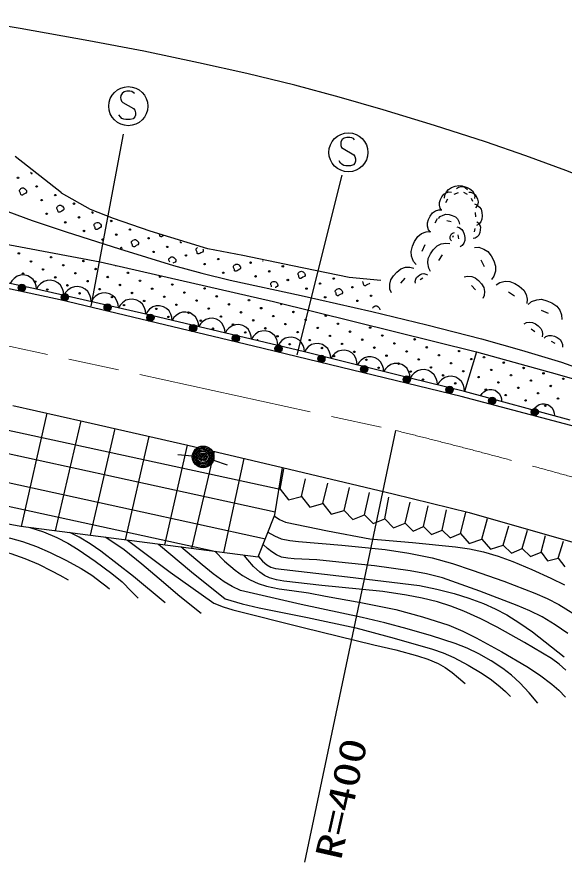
# Model space of a CAD drawing. Units: millimetres, scale not verified. Extents: x 40000 to 680000, y 20000 to 380000.
# Drawn here: x 204429 to 242067, y 276019 to 334162 of the extents above; entities that cross this region are included whole.
import ezdxf
from ezdxf.enums import TextEntityAlignment as Align

# ---------------------------------------------------------------- set-up
doc = ezdxf.new("R2010")
doc.units = ezdxf.units.MM
doc.header["$LTSCALE"] = 1000
doc.linetypes.add('CHAIN', pattern=[18.5, 12, -1.5, 3.5, -1.5])
doc.layers.add('M-BGD', color=7, linetype='Continuous', lineweight=25)
doc.layers.add('M-BMK', color=2, linetype='CHAIN', lineweight=13)
doc.styles.add('ＭＳ ゴシック', font='')
doc.styles.get('ＭＳ ゴシック').set_extended_font_data('MS Gothic')

# ---------------------------------------------------------------- blocks, each defined once
blk = doc.blocks.new('BUHIN35')
at = {"color": 7, "linetype": 'Continuous', "lineweight": 25}
blk.add_lwpolyline([(-95, -744), (-259, -662), (-393, -555), (-538, -392), (-606, -217), (-636, -36), (-606, 195), (-532, 363), (-422, 515), (-239, 639), (-83, 710), (95, 744)], dxfattribs=at)
blk = doc.blocks.new('BUHIN69')
at = {"color": 7, "linetype": 'Continuous', "lineweight": 25}
for radius in [249, 220, 191, 161, 132, 97.5, 67.5, 38.8, 7.5]:
    blk.add_circle((-247, 30), radius, dxfattribs=at)
blk = doc.blocks.new('BUHIN70')
at = {"color": 7, "linetype": 'Continuous', "lineweight": 25}
for radius in [249, 220, 191, 161, 132, 97.5, 67.5, 38.8, 7.5]:
    blk.add_circle((-248, 25), radius, dxfattribs=at)
blk = doc.blocks.new('BUHIN71')
at = {"color": 7, "linetype": 'Continuous', "lineweight": 25}
for radius in [249, 220, 191, 161, 132, 97.5, 67.5, 38.8, 7.5]:
    blk.add_circle((-248, 25), radius, dxfattribs=at)
blk = doc.blocks.new('BUHIN72')
at = {"color": 7, "linetype": 'Continuous', "lineweight": 25}
for radius in [249, 220, 191, 161, 132, 97.5, 67.5, 38.8, 7.5]:
    blk.add_circle((-248, 18), radius, dxfattribs=at)
blk = doc.blocks.new('BUHIN96')
at = {"color": 7, "linetype": 'Continuous', "lineweight": 25}
for radius in [746, 660, 574, 484, 398, 292, 202, 116, 22.5]:
    blk.add_circle((0, 0), radius, dxfattribs=at)
blk = doc.blocks.new('BUHIN107')
at = {"color": 7, "linetype": 'Continuous', "lineweight": 25}
blk.add_lwpolyline([(97, 960), (-131, 910), (-329, 814), (-560, 648), (-696, 449), (-791, 231), (-821, -67), (-772, -300), (-678, -523), (-486, -731), (-310, -860), (-97, -960)], dxfattribs=at)
blk = doc.blocks.new('BUHIN108')
at = {"color": 7, "linetype": 'Continuous', "lineweight": 25}
blk.add_lwpolyline([(101, 932), (-121, 885), (-314, 793), (-539, 634), (-673, 441), (-767, 230), (-798, -59), (-752, -286), (-663, -503), (-478, -707), (-307, -834), (-101, -932)], dxfattribs=at)
blk = doc.blocks.new('BUHIN109')
at = {"color": 7, "linetype": 'Continuous', "lineweight": 25}
blk.add_lwpolyline([(90, 930), (-131, 881), (-323, 787), (-545, 625), (-676, 432), (-767, 220), (-795, -68), (-747, -294), (-655, -509), (-468, -710), (-297, -835), (-90, -930)], dxfattribs=at)
blk = doc.blocks.new('BUHIN110')
at = {"color": 7, "linetype": 'Continuous', "lineweight": 25}
blk.add_lwpolyline([(86, 961), (-142, 909), (-339, 810), (-567, 642), (-702, 440), (-794, 221), (-821, -77), (-769, -309), (-672, -531), (-477, -737), (-300, -864), (-86, -961)], dxfattribs=at)
blk = doc.blocks.new('BUHIN111')
at = {"color": 7, "linetype": 'Continuous', "lineweight": 25}
blk.add_lwpolyline([(65, 915), (-150, 862), (-336, 765), (-550, 600), (-675, 407), (-759, 197), (-779, -87), (-726, -307), (-630, -516), (-442, -709), (-271, -827), (-65, -915)], dxfattribs=at)
blk = doc.blocks.new('BUHIN234')
at = {"color": 7, "linetype": 'Continuous', "lineweight": 25}
blk.add_lwpolyline([(-920, 296), (-990, 211), (-1023, 105), (-1030, -39), (-1002, -247), (-931, -414), (-810, -548), (-651, -614), (-497, -600), (-397, -579), (-271, -507), (-210, -404), (111, 383), (220, 480), (380, 556), (542, 565), (676, 536), (809, 459), (898, 260), (940, -48), (938, -184), (896, -320), (810, -441), (669, -555)], dxfattribs=at)
blk.add_circle((0, 0), 1343, dxfattribs=at)

msp = doc.modelspace()

# ---------------------------------------------------------------- linework, layer by layer
at = {"layer": 'M-BGD'}
for p, q in [((211744, 326101), (209520, 314253)), ((207496, 322057), (204311, 324555)), ((226772, 323278), (223693, 310917)), ((207496, 322038), (207496, 322057)), ((209502, 320917), (207496, 322038)), ((234049, 321615), (233913, 321366)), ((234790, 322059), (234476, 321940)), ((235416, 321942), (235167, 322077)), ((235792, 321460), (235700, 321677)), ((211075, 320287), (209502, 320917)), ((235989, 320404), (235962, 320702)), ((213601, 319425), (211075, 320287)), ((233340, 320272), (233183, 319964)), ((234295, 320065), (234008, 320141)), ((217572, 318201), (213601, 319425)), ((235912, 319376), (235961, 319609)), ((202132, 318826), (210154, 317303)), ((234445, 319099), (234402, 318985)), ((234827, 318895), (234783, 319171)), ((219976, 317751), (217572, 318201)), ((232490, 318482), (232290, 318028)), ((223389, 317042), (219976, 317751)), ((233685, 317798), (233419, 317414)), ((210154, 317303), (222086, 314575)), ((227274, 316227), (223389, 317042)), ((236597, 316976), (236364, 317420)), ((205769, 315439), (200382, 316575)), ((229463, 316034), (227274, 316227)), ((231115, 316195), (230807, 315854)), ((232339, 316191), (232177, 316078)), ((213291, 313712), (205769, 315439)), ((235963, 315380), (235708, 315678)), ((238655, 314960), (238233, 315220)), ((222086, 314575), (236041, 311121)), ((240985, 313768), (240524, 313974)), ((224200, 311121), (213291, 313712)), ((240058, 312505), (239809, 312684)), ((241449, 311697), (241194, 311822)), ((231473, 309302), (224200, 311121)), ((236041, 311121), (235223, 308393)), ((236041, 311121), (241579, 309583)), ((185509, 309723), (222532, 301667)), ((241579, 309583), (246736, 308087)), ((235223, 308393), (231473, 309302)), ((242496, 306425), (235223, 308393)), ((222192, 300103), (185324, 308126)), ((204145, 307439), (209039, 306330)), ((206479, 306910), (204726, 299117)), ((185086, 306210), (221522, 298265)), ((207084, 298813), (208844, 306375)), ((209039, 306330), (216180, 304699)), ((209491, 298502), (211191, 305839)), ((211907, 298190), (213519, 305307)), ((224234, 276019), (230499, 305707)), ((216132, 304710), (214573, 297845)), ((216180, 304699), (222700, 303160)), ((217917, 297413), (184907, 304612)), ((216457, 297602), (218031, 304262)), ((216486, 303949), (215489, 304026)), ((217949, 303663), (218901, 303359)), ((220046, 303786), (218638, 297320)), ((222159, 299902), (222700, 303160)), ((222532, 301667), (222785, 303080)), ((222700, 303160), (230302, 301344)), ((185867, 302662), (204700, 299120)), ((223999, 301178), (224271, 302384)), ((225466, 300690), (225806, 302097)), ((226933, 300202), (227317, 301785)), ((222532, 301667), (223103, 300934)), ((228332, 299914), (228684, 301449)), ((230302, 301344), (235529, 300071)), ((223103, 300934), (223999, 301178)), ((223999, 301178), (224570, 300445)), ((224570, 300445), (225466, 300690)), ((225466, 300690), (226037, 299957)), ((229731, 299627), (230002, 301113)), ((231129, 299339), (231489, 300778)), ((226037, 299957), (226933, 300202)), ((226933, 300202), (227537, 299592)), ((232400, 299099), (232712, 300538)), ((233671, 298859), (233983, 300250)), ((234942, 298620), (235302, 300058)), ((235529, 300071), (243317, 297855)), ((221034, 297011), (222159, 299902)), ((227537, 299592), (228332, 299914)), ((228332, 299914), (228935, 299304)), ((228935, 299304), (229731, 299627)), ((229731, 299627), (230334, 299017)), ((236405, 298224), (236788, 299651)), ((204700, 299120), (221034, 297011)), ((230334, 299017), (231129, 299339)), ((231129, 299339), (231685, 298795)), ((231685, 298795), (232400, 299099)), ((232400, 299099), (232956, 298556)), ((232956, 298556), (233671, 298859)), ((233671, 298859), (234227, 298316)), ((237867, 297828), (238275, 299147)), ((239174, 297588), (239546, 298859)), ((234227, 298316), (234942, 298620)), ((234942, 298620), (235541, 297934)), ((240481, 297349), (240793, 298476)), ((235541, 297934), (236405, 298224)), ((236405, 298224), (237004, 297539)), ((237004, 297539), (237867, 297828)), ((237867, 297828), (238441, 297273)), ((241668, 296929), (242016, 298092)), ((238441, 297273), (239174, 297588)), ((239174, 297588), (239748, 297033)), ((239748, 297033), (240481, 297349)), ((240481, 297349), (240935, 296743)), ((240935, 296743), (241668, 296929)), ((241668, 296929), (242122, 296324))]:
    msp.add_line(p, q, dxfattribs=at)
for points in [[(275019, 310293), (270376, 312118), (265723, 313945), (261079, 315768), (256432, 317604), (251836, 319542), (247251, 321536), (244735, 322594), (242188, 323599), (239430, 324609), (236651, 325562), (233142, 326700), (229615, 327780), (226599, 328646), (223557, 329456), (220245, 330262), (216909, 331012), (213151, 331796), (209381, 332521), (204648, 333370), (199895, 334162)], [(233643, 320868), (233544, 321006), (233491, 321212), (233486, 321396), (233555, 321597), (233657, 321784), (233794, 321963), (233959, 322067), (234148, 322117), (234319, 322113)], [(233848, 321701), (233866, 321901), (233978, 322128), (234116, 322297), (234332, 322424), (234568, 322513), (234830, 322568), (235059, 322533), (235268, 322433), (235418, 322297)], [(234669, 322348), (234807, 322446), (235013, 322499), (235197, 322504), (235398, 322435), (235585, 322334), (235764, 322196), (235868, 322031), (235918, 321842), (235914, 321671)], [(235516, 322110), (235656, 322102), (235818, 322030), (235940, 321938), (236035, 321790), (236104, 321628), (236149, 321446), (236131, 321285), (236067, 321136), (235976, 321027)], [(203160, 321005), (205479, 320163), (207817, 319377), (211496, 318196), (215207, 317067), (217144, 316536), (219103, 316061), (223970, 314994), (228840, 313885), (232617, 312977), (236381, 312010), (239139, 311236), (241889, 310402), (244527, 309462), (247193, 308447), (247488, 308173), (247753, 307843), (247759, 307835), (247766, 307827)], [(235908, 321297), (236075, 321234), (236242, 321084), (236354, 320925), (236412, 320709), (236432, 320486), (236416, 320248), (236332, 320060), (236196, 319905), (236043, 319809)], [(232869, 319347), (232744, 319512), (232673, 319762), (232661, 319987), (232738, 320234), (232856, 320465), (233018, 320689), (233216, 320821), (233445, 320889), (233654, 320890)], [(233434, 320292), (233550, 320427), (233747, 320532), (233933, 320583), (234154, 320562), (234369, 320506), (234586, 320410), (234732, 320268), (234831, 320088), (234869, 319913)], [(236059, 320074), (236171, 319987), (236263, 319834), (236312, 319687), (236305, 319510), (236268, 319335), (236201, 319158), (236093, 319035), (235953, 318948), (235815, 318910)], [(231889, 317118), (231697, 317345), (231574, 317698), (231539, 318019), (231630, 318379), (231780, 318720), (231995, 319053), (232268, 319259), (232591, 319374), (232891, 319392)], [(234316, 318757), (234266, 318811), (234231, 318895), (234219, 318973), (234237, 319063), (234269, 319148), (234317, 319232), (234382, 319286), (234459, 319318), (234532, 319326)], [(234697, 319724), (234857, 319674), (235022, 319545), (235136, 319403), (235203, 319205), (235235, 318998), (235235, 318775), (235167, 318595), (235050, 318442), (234913, 318343)], [(214492, 319102), (214434, 319067), (214384, 319039), (214345, 319039), (214304, 319047), (214268, 319076), (214250, 319157), (214242, 319187)], [(275360, 295452), (258936, 300986), (244874, 305442), (234993, 308060), (220692, 311506), (207400, 314708), (200230, 316239), (192155, 317492), (179525, 318363), (170962, 318154), (166024, 317701), (159620, 316205), (151092, 313838), (145423, 311540)], [(217209, 318189), (217231, 318161), (217243, 318109), (217238, 318051), (217192, 317987), (217087, 317932), (217001, 317880), (216951, 317852), (216912, 317852), (216871, 317860), (216835, 317889), (216818, 317970), (216801, 318026), (216783, 318069), (216760, 318107), (216752, 318152), (216751, 318180), (216766, 318211), (216789, 318237)], [(216789, 318237), (216814, 318264), (216856, 318304)], [(232889, 316645), (232752, 316888), (232701, 317236), (232725, 317538), (232873, 317855), (233072, 318143), (233329, 318413), (233617, 318554), (233936, 318604), (234215, 318567)], [(235899, 318308), (236198, 318317), (236554, 318192), (236829, 318018), (237056, 317719), (237231, 317386), (237359, 317008), (237349, 316663), (237237, 316336), (237063, 316088)], [(214940, 317280), (214924, 317336), (214906, 317379), (214883, 317417), (214875, 317462), (214873, 317490), (214889, 317521), (214912, 317547)], [(214912, 317547), (214937, 317573), (214979, 317614), (215050, 317646), (215106, 317655), (215154, 317651), (215225, 317615), (215276, 317570), (215314, 317522), (215353, 317471), (215366, 317418), (215361, 317361), (215314, 317297), (215210, 317242), (215162, 317213)], [(221377, 317355), (221357, 317355), (221316, 317363)], [(230190, 315172), (230087, 315427), (230082, 315773), (230145, 316065), (230330, 316355), (230561, 316611), (230847, 316841), (231147, 316941), (231464, 316949), (231733, 316877)], [(231852, 315850), (231834, 315967), (231865, 316113), (231919, 316230), (232025, 316334), (232147, 316419), (232289, 316489), (232424, 316502), (232558, 316475), (232664, 316419)], [(235200, 316273), (235426, 316332), (235719, 316299), (235959, 316214), (236184, 316026), (236375, 315803), (236538, 315537), (236590, 315272), (236562, 315003), (236472, 314785)], [(221952, 315596), (221935, 315652), (221918, 315695), (221894, 315733), (221887, 315778), (221885, 315806), (221900, 315837), (221924, 315863)], [(221924, 315863), (221948, 315890), (221991, 315930), (222062, 315962), (222118, 315971), (222165, 315967), (222236, 315931), (222288, 315886), (222325, 315838), (222365, 315787), (222377, 315734), (222373, 315677), (222326, 315613), (222221, 315558), (222197, 315543)], [(228682, 315854), (228648, 315806), (228543, 315751), (228457, 315699), (228407, 315672), (228368, 315671), (228328, 315679), (228291, 315709), (228274, 315789), (228257, 315846), (228239, 315888), (228216, 315927), (228210, 315962)], [(237388, 315740), (237639, 315899), (238004, 315972), (238326, 315963), (238670, 315824), (238987, 315629), (239287, 315372), (239453, 315073), (239523, 314739), (239500, 314440)], [(239604, 314385), (239835, 314579), (240194, 314701), (240520, 314735), (240885, 314641), (241230, 314487), (241567, 314267), (241773, 313988), (241889, 313661), (241905, 313357)], [(228897, 314122), (228912, 314153), (228935, 314179)], [(228935, 314179), (228960, 314206), (229002, 314246), (229074, 314278), (229130, 314287), (229177, 314283), (229248, 314248), (229300, 314202), (229337, 314154), (229377, 314103), (229389, 314051), (229386, 314012)], [(239311, 313041), (239473, 313128), (239701, 313157), (239899, 313138), (240105, 313037), (240292, 312903), (240466, 312731), (240555, 312540), (240584, 312331), (240557, 312148)], [(240686, 312071), (240819, 312175), (241023, 312237), (241207, 312249), (241410, 312189), (241601, 312096), (241786, 311966), (241896, 311805), (241955, 311619), (241958, 311448)], [(222131, 299830), (222501, 299593), (222902, 299406), (225800, 298802), (228708, 298257), (231647, 298014), (234592, 297709), (235558, 297562), (236522, 297354), (237537, 297054), (238536, 296695), (239859, 296151), (241166, 295549), (242084, 295085)], [(191691, 298456), (193298, 298719), (194912, 298922), (196106, 299002), (197315, 299022), (198722, 298980), (200128, 298877), (201629, 298710), (203129, 298481), (203977, 298306), (204812, 298072), (205771, 297725), (206719, 297317), (207795, 296800), (208848, 296227), (209577, 295759), (210273, 295240), (210539, 295029), (210804, 294816)], [(205313, 299041), (206255, 298728), (207171, 298360), (207921, 297970), (208653, 297521), (209822, 296727), (210960, 295880), (211658, 295288), (212322, 294645), (212550, 294410), (212778, 294174)], [(214620, 293865), (212440, 295657), (210207, 297414), (209473, 297913), (208700, 298365), (208391, 298525), (208071, 298685)], [(217094, 293127), (215636, 294286), (214206, 295500), (213028, 296520), (211814, 297493), (211168, 297945), (210503, 298371)], [(221700, 298724), (222144, 298467), (222609, 298267), (223192, 298137), (223802, 298063), (226785, 297819), (229757, 297515), (231383, 297262), (233000, 296949), (234384, 296559), (235751, 296111), (237913, 295348), (240061, 294527), (240902, 294156), (241712, 293734), (243336, 292739)], [(195698, 297980), (197294, 298055), (198902, 298070), (199969, 298022), (201042, 297912), (202039, 297748), (203034, 297523), (204014, 297239), (204985, 296896), (205914, 296503), (206818, 296055), (207381, 295751), (207949, 295435)], [(212031, 298174), (214979, 295975), (217965, 293824), (218606, 293573), (219283, 293374), (224126, 292163), (228971, 290971), (230485, 290615), (231986, 290200), (232703, 289969), (233405, 289678), (233896, 289400), (234364, 289065), (234812, 288694), (235256, 288298)], [(214160, 297899), (216442, 295993), (218757, 294140), (219923, 293791), (221090, 293504), (224422, 292844), (227748, 292124), (230380, 291428), (233013, 290670), (233758, 290410), (234478, 290093), (235467, 289570), (236435, 288988), (237067, 288556), (237671, 288071), (238026, 287751), (238382, 287418)], [(240262, 286942), (239668, 287673), (239032, 288361), (238459, 288869), (237846, 289333), (237043, 289861), (236201, 290342), (235403, 290733), (234581, 291068), (232944, 291588), (231277, 292055), (229735, 292475), (228180, 292836), (223989, 293737), (219816, 294697), (219236, 294968), (218686, 295292), (217918, 295849), (217176, 296462), (216443, 297081), (215701, 297700)], [(242330, 291747), (241457, 292350), (240556, 292899), (239716, 293312), (238848, 293672), (236274, 294659), (233697, 295584), (232593, 295854), (231476, 296066), (229033, 296394), (226581, 296663), (225060, 296806), (223505, 296892), (223053, 296919), (222621, 297005), (222283, 297150), (221966, 297353), (221664, 297594), (221360, 297861)], [(218036, 297398), (218717, 296728), (219441, 296100), (219937, 295745), (220472, 295437), (221029, 295193), (221608, 295006), (222467, 294825), (223336, 294704), (224493, 294540), (225650, 294315), (228077, 293884), (230489, 293394), (232328, 292890), (234150, 292326), (235100, 291916), (236028, 291450), (237786, 290484), (239513, 289466), (240381, 288894), (241224, 288264), (241713, 287836), (242164, 287359)], [(242196, 289224), (241722, 289646), (241201, 290027), (239346, 291129), (237473, 292173), (236335, 292754), (235168, 293282), (234274, 293629), (233360, 293920), (232304, 294184), (231223, 294393), (229599, 294624), (227970, 294795), (225394, 295036), (222797, 295340), (222287, 295426), (221804, 295568), (221457, 295738), (221131, 295966), (220708, 296361), (220308, 296820), (220183, 296974), (220052, 297138)], [(221048, 297048), (221315, 296729), (221615, 296463), (221899, 296315), (222214, 296220), (227174, 295635), (232129, 295052), (233320, 294804), (234501, 294495), (235515, 294184), (236516, 293813), (237335, 293443), (238128, 293018), (239023, 292465), (239893, 291855), (242076, 290141)]]:
    msp.add_lwpolyline(points, dxfattribs=at)
for points in [[(204643, 322295), (204668, 322322), (204710, 322362), (204781, 322394), (204837, 322403), (204884, 322399), (204956, 322363), (205007, 322318), (205045, 322270), (205084, 322219), (205096, 322166), (205092, 322109), (205045, 322045), (204940, 321990), (204855, 321938), (204805, 321910), (204766, 321910), (204725, 321918), (204689, 321947), (204671, 322028), (204655, 322084), (204637, 322127), (204613, 322165), (204606, 322210), (204604, 322238), (204619, 322269)], [(207210, 321108), (207235, 321135), (207277, 321175), (207349, 321207), (207404, 321216), (207452, 321212), (207523, 321176), (207574, 321131), (207612, 321083), (207652, 321032), (207664, 320979), (207659, 320922), (207612, 320858), (207508, 320803), (207422, 320751), (207372, 320723), (207333, 320723), (207292, 320731), (207256, 320760), (207239, 320841), (207222, 320897), (207204, 320940), (207181, 320978), (207173, 321023), (207172, 321051), (207187, 321082)], [(209777, 319921), (209802, 319948), (209844, 319988), (209916, 320020), (209972, 320029), (210019, 320025), (210090, 319989), (210142, 319944), (210179, 319896), (210219, 319845), (210231, 319792), (210226, 319735), (210180, 319671), (210075, 319616), (209989, 319564), (209939, 319536), (209900, 319536), (209860, 319544), (209823, 319573), (209806, 319654), (209789, 319710), (209771, 319753), (209748, 319791), (209740, 319836), (209739, 319864), (209754, 319895)], [(212345, 318734), (212369, 318761), (212412, 318801), (212483, 318833), (212539, 318842), (212586, 318838), (212657, 318802), (212709, 318757), (212746, 318709), (212786, 318658), (212798, 318605), (212794, 318548), (212747, 318484), (212642, 318429), (212557, 318377), (212507, 318349), (212468, 318349), (212427, 318357), (212391, 318386), (212373, 318467), (212356, 318523), (212339, 318566), (212315, 318604), (212308, 318649), (212306, 318677), (212321, 318708)], [(219356, 317050), (219381, 317077), (219423, 317117), (219495, 317149), (219551, 317158), (219598, 317154), (219669, 317118), (219721, 317073), (219758, 317025), (219798, 316974), (219810, 316921), (219805, 316864), (219759, 316800), (219654, 316745), (219568, 316693), (219518, 316665), (219479, 316665), (219439, 316673), (219402, 316702), (219385, 316783), (219368, 316839), (219350, 316882), (219327, 316920), (219319, 316965), (219318, 316993), (219333, 317024)], [(223801, 316553), (223826, 316580), (223868, 316620), (223939, 316652), (223995, 316661), (224043, 316657), (224114, 316622), (224165, 316576), (224203, 316528), (224242, 316477), (224254, 316425), (224250, 316367), (224203, 316303), (224098, 316248), (224013, 316196), (223963, 316169), (223924, 316168), (223883, 316176), (223847, 316206), (223829, 316286), (223813, 316342), (223795, 316385), (223772, 316424), (223764, 316468), (223762, 316496), (223777, 316527)], [(226368, 315366), (226393, 315393), (226435, 315433), (226507, 315465), (226562, 315474), (226610, 315470), (226681, 315435), (226732, 315389), (226770, 315341), (226810, 315290), (226822, 315238), (226817, 315180), (226771, 315116), (226666, 315061), (226580, 315009), (226530, 314982), (226491, 314981), (226450, 314989), (226414, 315018), (226397, 315099), (226380, 315155), (226362, 315198), (226339, 315237), (226331, 315281), (226330, 315309), (226345, 315340)]]:
    msp.add_lwpolyline(points, close=True, dxfattribs=at)
for centre in [(204501, 323091), (205784, 322498), (206129, 321559), (207068, 321904), (208352, 321311), (206474, 320621), (208697, 320372), (207758, 320027), (210919, 320124), (209042, 319434), (211264, 319185), (212203, 319530), (210325, 318840), (213486, 318937), (213831, 317998), (214770, 318343), (204561, 317889), (206782, 317628), (216053, 317750), (218276, 317501), (205397, 317341), (207618, 317079), (209003, 317367), (217337, 317156), (220498, 317253), (222720, 317005), (204849, 316505), (206233, 316792), (208454, 316531), (209839, 316818), (210675, 316269), (212060, 316556), (214280, 316295), (218621, 316563), (220843, 316314), (221782, 316659), (205685, 315956), (207069, 316243), (207905, 315695), (209290, 315982), (211511, 315720), (212896, 316008), (215116, 315746), (223065, 316066), (225287, 315817), (226226, 316163), (206521, 315407), (208741, 315146), (210126, 315433), (212347, 315172), (213732, 315459), (215952, 315198), (217337, 315485), (224349, 315472), (227510, 315569), (210962, 314884), (213183, 314623), (214568, 314910), (216788, 314649), (218173, 314936), (220394, 314675), (225632, 314879), (227855, 314630), (228793, 314976), (211798, 314336), (214019, 314074), (215404, 314362), (217624, 314100), (219009, 314387), (221230, 314126), (214855, 313526), (216240, 313813), (218460, 313551), (219845, 313839), (222066, 313577), (223451, 313865), (225671, 313603), (217076, 313264), (219296, 313003), (220681, 313290), (222902, 313029), (224287, 313316), (225123, 312767), (226507, 313055), (228728, 312793), (217912, 312715), (220132, 312454), (221517, 312741), (222353, 312193), (223738, 312480), (225959, 312218), (227343, 312506), (229564, 312244), (223189, 311644), (224574, 311931), (226795, 311670), (228179, 311957), (230400, 311696), (231785, 311983), (225410, 311382), (227631, 311121), (229015, 311408), (231236, 311147), (232621, 311434), (234842, 311173), (226246, 310834), (228467, 310572), (229851, 310860), (232072, 310598), (233457, 310886), (235678, 310624), (236555, 310748), (229303, 310024), (230687, 310311), (232908, 310050), (234293, 310337), (237053, 309881), (237920, 310379), (239285, 310010), (231523, 309762), (233744, 309501), (235129, 309788), (236186, 309383), (238418, 309512), (240650, 309640), (242016, 309271), (232359, 309213), (234580, 308952), (237551, 309014), (239783, 309142), (241148, 308773), (236684, 308516), (238049, 308147), (238916, 308644), (240281, 308275), (239414, 307777), (241646, 307906), (240779, 307408)]:
    msp.add_circle(centre, 49.8, dxfattribs=at)
for centre, start, end in [((205439, 323437), 116.09913, 349.98359), ((209635, 320717), 94.89305, 25.95354), ((215708, 318688), 157.44403, 345.29127), ((211609, 318247), 309.46914, 195.13048), ((211224, 317105), 233.86777, 280.38082), ((209577, 314597), 307.20158, 206.93304), ((222615, 314413), 128.70869, 23.4827), ((220968, 311905), 327.12592, 186.15276)]:
    msp.add_arc(centre, 49.8, start, end, dxfattribs=at)
at = {"layer": 'M-BMK'}
msp.add_line((194804, 313496), (230499, 305707), dxfattribs=at)
msp.add_arc((134576, -82622), 400000, 72.29857, 76.12487, dxfattribs=at)

# ---------------------------------------------------------------- block references
at = {"layer": 'M-BGD', "rotation": 262.17084}
for name, p in [('BUHIN234', (212091, 328020)), ('BUHIN234', (227231, 324845)), ('BUHIN111', (204871, 315628)), ('BUHIN72', (204715, 315281)), ('BUHIN110', (206709, 315223)), ('BUHIN110', (208590, 314791)), ('BUHIN71', (207671, 314643)), ('BUHIN110', (210470, 314359)), ('BUHIN110', (212351, 313928)), ('BUHIN71', (210612, 313934)), ('BUHIN109', (214200, 313496)), ('BUHIN109', (216018, 313064)), ('BUHIN71', (213552, 313226)), ('BUHIN109', (217837, 312632)), ('BUHIN71', (216492, 312517)), ('BUHIN109', (219655, 312200)), ('BUHIN71', (219432, 311809)), ('BUHIN109', (221473, 311768)), ('BUHIN109', (223291, 311337)), ('BUHIN108', (225109, 310893)), ('BUHIN70', (222372, 311101)), ('BUHIN108', (226928, 310439)), ('BUHIN70', (225313, 310392)), ('BUHIN108', (228746, 309984)), ('BUHIN70', (228253, 309684)), ('BUHIN108', (230564, 309530)), ('BUHIN107', (232411, 309075)), ('BUHIN70', (231193, 308975)), ('BUHIN107', (234285, 308621)), ('BUHIN70', (234133, 308267)), ('BUHIN35', (237041, 307901)), ('BUHIN69', (237061, 307512)), ('BUHIN35', (240678, 306917)), ('BUHIN69', (239985, 306737)), ('BUHIN96', (217234, 303891))]:
    msp.add_blockref(name, p, dxfattribs=at)

# ---------------------------------------------------------------- texts
at = {"layer": 'M-BGD', "style": 'ＭＳ ゴシック', "width": 1.35}
msp.add_text('R=400', height=1833, rotation=77.3, dxfattribs=at).set_placement((227251, 275963), align=Align.BOTTOM_LEFT)

doc.saveas('drawing.dxf')
